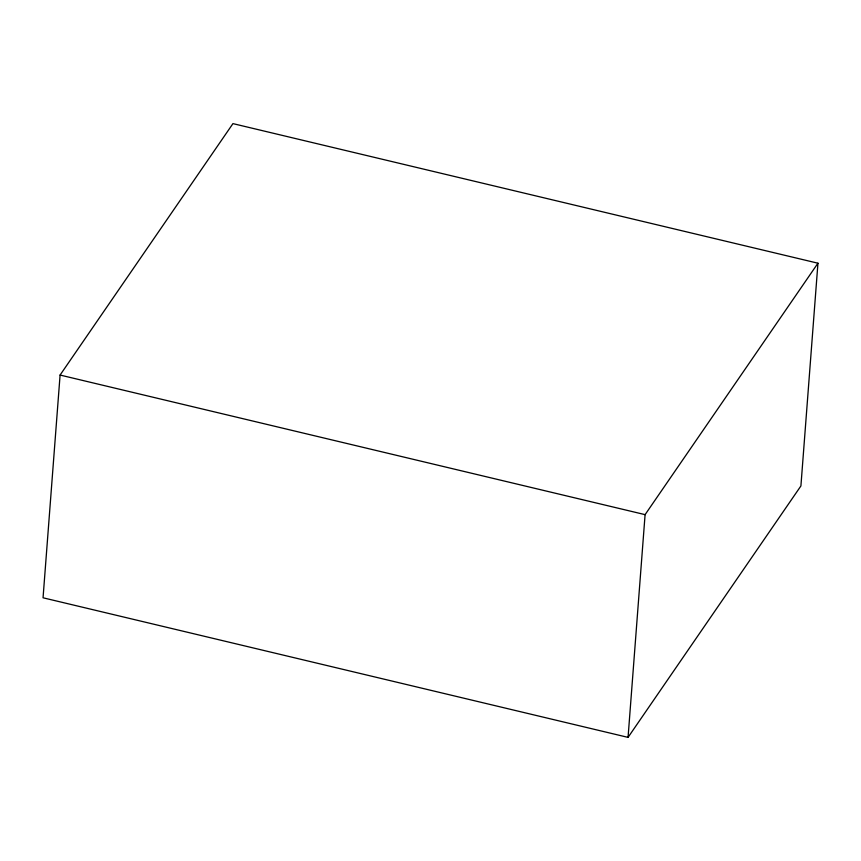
<?xml version="1.0" encoding="UTF-8"?>
<svg xmlns="http://www.w3.org/2000/svg" width="861" height="861" viewBox="0 0 861 861"><rect width="100%" height="100%" fill="white"/><g stroke="black" fill="none" stroke-linecap="round" stroke-linejoin="round"><path stroke-width="1.29" d="M60.087 375.052L43.05 597.792L628.056 737.382L800.913 485.948L817.95 263.208L232.944 123.618L60.087 375.052L645.093 514.641L817.95 263.208M628.056 737.382L645.093 514.641"/></g></svg>
